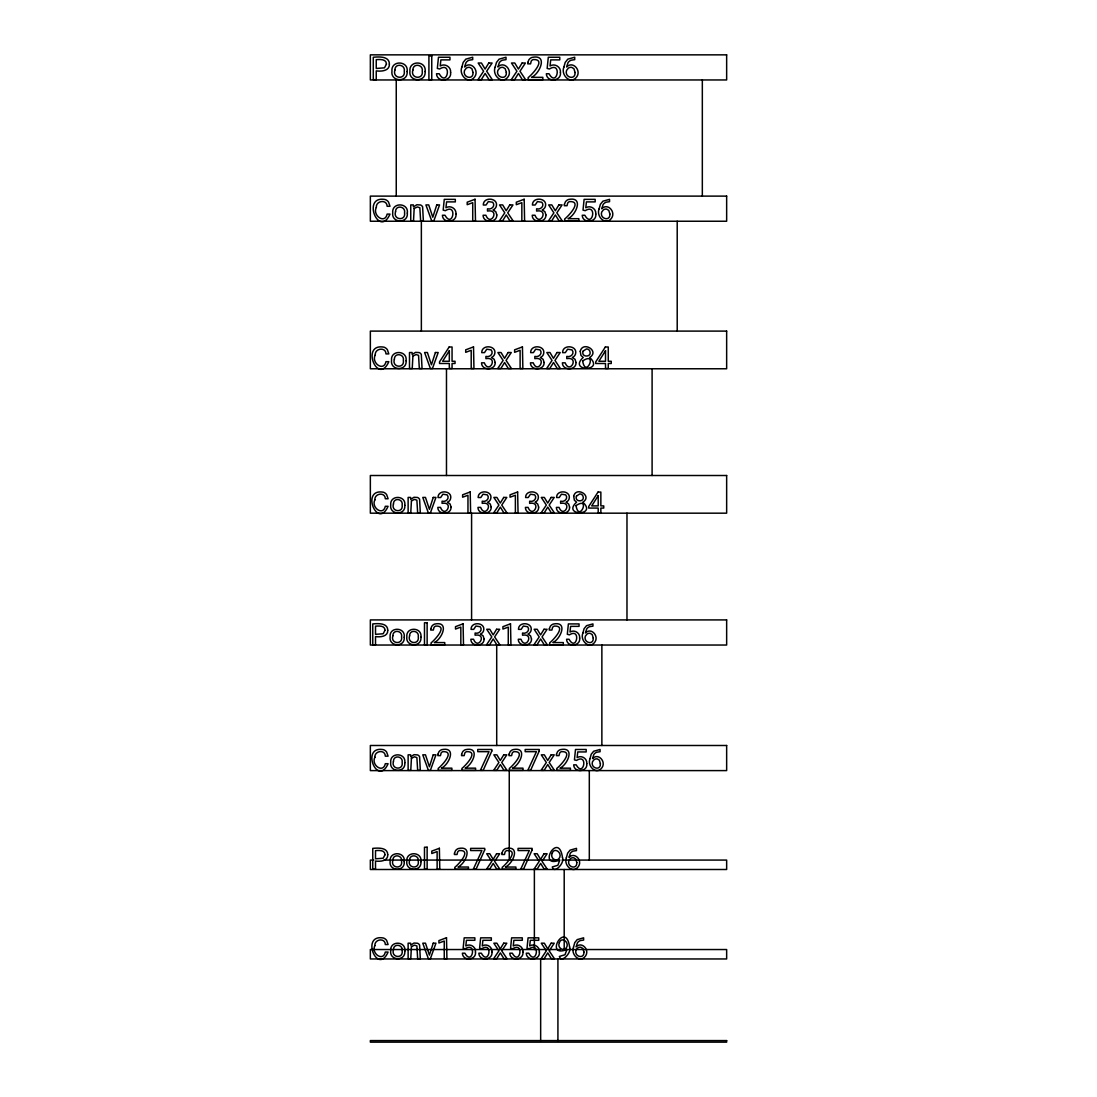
<?xml version="1.0" encoding="UTF-8"?>
<svg xmlns="http://www.w3.org/2000/svg" width="1097" height="1097" viewBox="0 0 1097 1097"><rect width="100%" height="100%" fill="white"/><g stroke="black" fill="none" stroke-linecap="round" stroke-linejoin="round"><path stroke-width="1.5" d="M373.775 860.075L370.347 860.075L370.347 869.496L726.653 869.496L726.653 860.075L562.062 860.075M384.046 860.075L558.647 860.075M560.485 949.536L370.347 949.536L370.347 958.956L726.653 958.956L726.653 949.536L565.627 949.536M702.327 79.958L702.327 196.116M677.206 221.237L677.206 331.102M652.098 368.77L652.098 475.508M626.977 513.177L626.977 619.915M601.869 645.036L601.869 745.494M589.308 770.601L589.308 860.075M564.201 869.496L564.201 949.536M557.92 958.956L557.92 1040.587M540.656 958.956L540.656 1040.587M534.376 869.496L534.376 949.536M509.255 770.601L509.255 860.075M496.708 645.036L496.708 745.494M471.587 513.177L471.587 619.915M446.479 368.77L446.479 475.508M421.358 221.237L421.358 331.102M396.25 79.958L396.25 196.116M562.459 857.47C565.12 862.749 553.999 874.515 552.285 866.973L557.879 865.272L559.799 860.048C536.378 869.208 558.551 829.976 562.459 857.47M569.576 946.944C572.25 952.21 561.115 963.975 559.401 956.447L564.996 954.733L566.916 949.522C543.509 958.682 565.668 919.451 569.576 946.944M376.34 207.388C372.102 215.341 384.924 224.583 387.131 214.093L389.997 214.093C378.945 239.077 361.146 195.033 385.17 199.544A6.829 6.829 0 0 1 388.516 202.04L389.997 206.291L387.131 206.291C387.076 199.023 375.75 200.614 376.34 207.388M375.243 355.003C371.005 362.915 383.772 372.116 385.979 361.667L388.832 361.667C377.821 386.555 360.104 342.689 384.019 347.187A6.801 6.801 0 0 1 387.351 349.669L388.832 353.906L385.979 353.906C385.925 346.666 374.639 348.243 375.243 355.003M394.906 70.043C392.04 78.723 405.725 80.136 404.272 71.182C405.588 64.339 394.81 62.803 394.906 70.043M374.9 499.821C370.8 507.5 383.182 516.413 385.321 506.293L388.091 506.293C377.409 530.413 360.227 487.877 383.429 492.238A6.596 6.596 0 0 1 386.651 494.651L388.091 498.765L385.321 498.765C385.266 491.744 374.324 493.266 374.9 499.821M395.551 211.68C392.795 220.031 405.972 221.402 404.574 212.777C405.835 206.181 395.469 204.7 395.551 211.68M394.372 359.268C391.615 367.591 404.738 368.949 403.353 360.351C404.601 353.796 394.276 352.315 394.372 359.268M374.9 757.245C370.8 764.911 383.182 773.838 385.321 763.704L388.091 763.704C377.409 787.838 360.227 745.302 383.429 749.662A6.596 6.596 0 0 1 386.651 752.076L388.091 756.176L385.321 756.176C385.266 749.169 374.324 750.691 374.9 757.245M412.883 70.043C410.004 78.723 423.703 80.136 422.249 71.182C423.552 64.339 412.787 62.803 412.883 70.043M393.453 503.962C390.793 512.025 403.518 513.341 402.16 505.018C403.381 498.655 393.357 497.229 393.453 503.962M374.9 945.6C370.8 953.266 383.182 962.192 385.321 952.059L388.091 952.059C377.409 976.193 360.227 933.657 383.429 938.017A6.596 6.596 0 0 1 386.651 940.431L388.091 944.544L385.321 944.544C385.266 937.524 374.324 939.046 374.9 945.6M392.863 635.807C390.203 643.884 402.928 645.201 401.584 636.863C402.791 630.501 392.781 629.075 392.863 635.807M393.453 761.387C390.793 769.45 403.518 770.766 402.16 762.429C403.381 756.08 393.357 754.64 393.453 761.387M392.863 860.267C390.203 868.344 402.928 869.647 401.584 861.323C402.791 854.961 392.781 853.535 392.863 860.267M409.579 635.807C406.905 643.884 419.63 645.201 418.286 636.863C419.507 630.501 409.483 629.075 409.579 635.807M393.453 949.741C390.793 957.804 403.518 959.121 402.16 950.784C403.381 944.435 393.357 942.995 393.453 949.741M409.579 860.267C406.905 868.344 419.63 869.647 418.286 861.323C419.507 854.961 409.483 853.535 409.579 860.267M461.851 67.123C458.491 75.117 468.817 85.251 474.782 76.763C479.403 70.249 470.709 60.554 464.593 66.986L465.992 62.666A6.568 6.568 0 0 1 469.187 60.17L472.697 59.649L472.697 57.236L465.814 59.142L463.167 62.406L461.851 67.123M495.172 67.123C491.799 75.117 502.124 85.251 508.103 76.763C512.724 70.249 504.03 60.554 497.915 66.986L499.313 62.666A6.568 6.568 0 0 1 502.495 60.17L506.005 59.649L506.005 57.236L499.121 59.142L496.488 62.406L495.172 67.123M563.872 67.123C560.512 75.117 570.838 85.251 576.816 76.763C581.437 70.249 572.73 60.554 566.628 66.986L568.013 62.666A6.568 6.568 0 0 1 571.208 60.17L574.718 59.649L574.718 57.236L567.835 59.142L565.202 62.406L563.872 67.123M599.113 208.869C595.877 216.562 605.818 226.325 611.564 218.152C616.02 211.886 607.642 202.534 601.759 208.745L603.103 204.577A6.321 6.321 0 0 1 606.175 202.177L609.548 201.67L609.548 199.352L602.925 201.19L600.388 204.316L599.113 208.869M566.409 857.552C563.282 864.985 572.881 874.405 578.434 866.507C582.74 860.459 574.65 851.437 568.959 857.429L570.262 853.411A6.102 6.102 0 0 1 573.224 851.094L576.487 850.6L576.487 848.365L570.097 850.134L567.643 853.164L566.409 857.552M582.864 633.092C579.737 640.525 589.336 649.945 594.889 642.06C599.181 636.013 591.105 626.99 585.414 632.969L586.717 628.951A6.102 6.102 0 0 1 589.679 626.634L592.942 626.154L592.942 623.905L586.538 625.674L584.098 628.704L582.864 633.092M573.539 947.026C570.413 954.445 580.011 963.865 585.565 955.981C589.857 949.933 581.78 940.911 576.09 946.903L577.392 942.885A6.102 6.102 0 0 1 580.354 940.568L583.618 940.074L583.618 937.825L577.214 939.608L574.759 942.625L573.539 947.026M589.994 758.671C586.868 766.09 596.466 775.51 602.02 767.626C606.312 761.579 598.222 752.556 592.545 758.548L593.834 754.53A6.102 6.102 0 0 1 596.809 752.199L600.073 751.719L600.073 749.47L593.669 751.253L591.214 754.27L589.994 758.671M450.606 72.512C451.854 81.452 436.757 82.645 436.524 73.76L439.225 73.76C447.11 88.089 452.581 60.856 439.609 69.001L437.333 68.425L438.471 57.25L449.948 57.25L449.948 59.882L440.884 59.882L440.212 65.998C444.902 62.982 451.292 66.986 450.606 72.512M455.968 214.066C457.161 222.664 442.626 223.815 442.406 215.259L444.998 215.259C452.595 229.054 457.874 202.822 445.368 210.679L443.174 210.117L444.271 199.366L455.324 199.366L455.324 201.889L446.602 201.889L445.944 207.772C450.469 204.878 456.626 208.745 455.968 214.066M475.481 952.031C476.647 960.341 462.605 961.452 462.399 953.197L464.895 953.197C472.231 966.512 477.318 941.185 465.251 948.768L463.14 948.233L464.196 937.839L474.864 937.839L474.864 940.294L466.444 940.294L465.814 945.971C470.174 943.159 476.125 946.903 475.481 952.031M491.936 952.031C493.088 960.341 479.06 961.452 478.854 953.197L481.35 953.197C488.686 966.512 493.773 941.185 481.706 948.768L479.595 948.233L480.651 937.839L491.319 937.839L491.319 940.294L482.899 940.294L482.269 945.971C486.629 943.159 492.58 946.903 491.936 952.031M560.43 72.512C561.678 81.452 546.58 82.645 546.361 73.76L549.048 73.76C556.933 88.089 562.418 60.856 549.432 69.001L547.156 68.425L548.294 57.25L559.772 57.25L559.772 59.882L550.708 59.882L550.036 65.998C554.725 62.982 561.115 66.986 560.43 72.512M522.912 952.031C524.064 960.341 510.023 961.452 509.817 953.197L512.326 953.197C519.663 966.512 524.75 941.185 512.683 948.768L510.571 948.233L511.627 937.839L522.295 937.839L522.295 940.294L513.876 940.294L513.245 945.971C517.606 943.159 523.543 946.903 522.912 952.031M539.367 952.031C540.519 960.341 526.478 961.452 526.272 953.197L528.781 953.197C536.104 966.512 541.205 941.185 529.138 948.768L527.013 948.233L528.082 937.839L538.75 937.839L538.75 940.294L530.317 940.294L529.686 945.971C534.047 943.159 539.998 946.903 539.367 952.031M595.794 214.066C597.001 222.664 582.452 223.815 582.233 215.259L584.838 215.259C592.421 229.054 597.7 202.822 585.208 210.679L583.014 210.117L584.111 199.366L595.164 199.366L595.164 201.889L586.429 201.889L585.784 207.772C590.296 204.878 596.453 208.745 595.794 214.066M579.669 638.111C580.82 646.421 566.779 647.532 566.573 639.263L569.082 639.263C576.419 652.592 581.506 627.265 569.439 634.848L567.314 634.299L568.383 623.919L579.051 623.919L579.051 626.36L570.618 626.36L570.001 632.037C574.362 629.239 580.299 632.969 579.669 638.111M586.785 763.677C587.951 771.986 573.909 773.097 573.704 764.842L576.199 764.842C583.535 778.157 588.636 752.83 576.556 760.413L574.444 759.878L575.5 749.484L586.182 749.484L586.182 751.939L577.749 751.939L577.118 757.616C581.479 754.805 587.43 758.548 586.785 763.677M389.394 64.092C389.737 71.003 381.194 71.607 376.244 70.88L376.244 79.656L373.282 79.656L373.282 57.25C378.671 56.77 389.408 55.947 389.394 64.092M387.748 630.281C388.064 636.713 380.111 637.261 375.517 636.589L375.517 644.748L372.761 644.748L372.761 623.919C377.766 623.466 387.748 622.712 387.748 630.281M387.748 854.741C388.064 861.159 380.111 861.721 375.517 861.049L375.517 869.208L372.761 869.208L372.761 848.379C377.766 847.926 387.748 847.172 387.748 854.741M430.806 628.691L430.696 630.048L433.342 630.048L433.959 627.539A3.469 3.469 0 0 1 435.742 626.085C448.934 625.427 433.863 640.854 431.094 642.842L431.094 644.748L444.738 644.748L444.738 642.581L434.289 642.581C442.077 639.003 449.852 620.82 434.714 624.07A6.034 6.034 0 0 0 431.738 626.36L430.806 628.691M437.936 754.256L437.813 755.627L440.459 755.627L441.076 753.118A3.469 3.469 0 0 1 442.873 751.651C456.05 751.006 440.994 766.419 438.21 768.421L438.21 770.313L451.868 770.313L451.868 768.161L441.405 768.161C449.194 764.568 456.983 746.399 441.83 749.649A6.034 6.034 0 0 0 438.855 751.925L437.936 754.256M461.631 754.256L461.522 755.627L464.168 755.627L464.785 753.118A3.469 3.469 0 0 1 466.582 751.651C479.759 751.006 464.689 766.419 461.919 768.421L461.919 770.313L475.577 770.313L475.577 768.161L465.114 768.161C472.903 764.568 480.678 746.399 465.539 749.649A6.034 6.034 0 0 0 462.564 751.925L461.631 754.256M454.515 853.137L454.391 854.508L457.038 854.508L457.655 851.999A3.469 3.469 0 0 1 459.451 850.545C472.642 849.887 457.572 865.314 454.802 867.302L454.802 869.208L468.446 869.208L468.446 867.041L457.984 867.041C465.786 863.449 473.561 845.28 458.423 848.529A6.034 6.034 0 0 0 455.433 850.819L454.515 853.137M527.849 62.378L527.726 63.859L530.564 63.859L531.222 61.158A3.73 3.73 0 0 1 533.156 59.581C547.334 58.881 531.126 75.46 528.151 77.613L528.151 79.656L542.837 79.656L542.837 77.338L531.579 77.338C539.971 73.472 548.335 53.918 532.045 57.414A6.486 6.486 0 0 0 528.836 59.882L527.849 62.378M509.063 754.256L508.953 755.627L511.6 755.627L512.217 753.118A3.469 3.469 0 0 1 513.999 751.651C527.191 751.006 512.121 766.419 509.351 768.421L509.351 770.313L522.995 770.313L522.995 768.161L512.546 768.161C520.335 764.568 528.11 746.399 512.971 749.649A6.034 6.034 0 0 0 509.995 751.925L509.063 754.256M501.946 853.137L501.823 854.508L504.469 854.508L505.086 851.999A3.469 3.469 0 0 1 506.883 850.545C520.06 849.887 504.99 865.314 502.22 867.302L502.22 869.208L515.878 869.208L515.878 867.041L505.415 867.041C513.204 863.449 520.979 845.28 505.84 848.529A6.034 6.034 0 0 0 502.865 850.819L501.946 853.137M564.42 204.303L564.297 205.715L567.039 205.715L567.67 203.123A3.593 3.593 0 0 1 569.535 201.601C583.193 200.929 567.574 216.904 564.708 218.961L564.708 220.936L578.846 220.936L578.846 218.701L568.013 218.701C576.09 214.985 584.139 196.157 568.452 199.517A6.239 6.239 0 0 0 565.38 201.889L564.42 204.303M549.364 628.691L549.254 630.048L551.901 630.048L552.518 627.539A3.469 3.469 0 0 1 554.3 626.085C567.492 625.427 552.422 640.854 549.652 642.842L549.652 644.748L563.296 644.748L563.296 642.581L552.847 642.581C560.636 639.003 568.411 620.82 553.272 624.07A6.034 6.034 0 0 0 550.296 626.36L549.364 628.691M580.244 351.314L580.971 355.455L583.22 357.416C567.629 371.938 605.366 371.869 589.651 357.43C600.073 351.122 582.74 340.55 580.244 351.314M573.69 496.255L574.389 500.259L576.569 502.165C561.458 516.248 598.043 516.18 582.809 502.179C592.915 496.063 576.117 485.806 573.69 496.255M556.494 754.256L556.371 755.627L559.017 755.627L559.635 753.118A3.469 3.469 0 0 1 561.431 751.651C574.609 751.006 559.552 766.419 556.769 768.421L556.769 770.313L570.426 770.313L570.426 768.161L559.964 768.161C567.752 764.568 575.541 746.399 560.389 749.649A6.034 6.034 0 0 0 557.413 751.925L556.494 754.256M451.032 507.088C451.539 514.959 437.662 515.233 437.826 507.404L440.487 507.404C445.135 519.018 454.542 501.206 442.064 503.358L442.064 501.192C445.903 502.412 450.017 498.367 447.165 494.87L442.886 494.199L440.665 497.531L438.018 497.531C437.881 489.125 453.102 490.496 450.497 499.012A5.32 5.32 0 0 1 447.439 502.207L450.099 504.017L451.032 507.088M496.79 214.916C497.298 223.075 482.941 223.349 483.105 215.245L485.861 215.245C490.674 227.271 500.41 208.828 487.493 211.049L487.493 208.814C491.47 210.076 495.734 205.879 492.772 202.259L488.343 201.574L486.04 205.016L483.297 205.016C483.16 196.308 498.916 197.734 496.228 206.551A5.512 5.512 0 0 1 493.074 209.87L495.817 211.735L496.79 214.916M495.172 362.49C495.679 370.608 481.377 370.882 481.556 362.819L484.298 362.819C489.084 374.79 498.778 356.415 485.916 358.637L485.916 356.415C489.879 357.663 494.116 353.495 491.168 349.888L486.766 349.203L484.476 352.631L481.748 352.631C481.61 343.964 497.298 345.377 494.624 354.166A5.485 5.485 0 0 1 491.47 357.457L494.199 359.322L495.172 362.49M491.195 507.088C491.689 514.959 477.826 515.233 477.99 507.404L480.651 507.404C485.299 519.018 494.692 501.206 482.227 503.358L482.227 501.192C486.053 502.412 490.167 498.367 487.315 494.87L483.037 494.199L480.815 497.531L478.169 497.531C478.045 489.125 493.252 490.496 490.661 499.012A5.32 5.32 0 0 1 487.603 502.207L490.263 504.017L491.195 507.088M484.065 638.934C484.572 646.805 470.709 647.079 470.86 639.249L473.52 639.249C478.169 650.864 487.575 633.051 475.097 635.204L475.097 633.038C478.936 634.258 483.05 630.213 480.198 626.716L475.92 626.044L473.698 629.376L471.052 629.376C470.915 620.971 486.136 622.342 483.53 630.857A5.32 5.32 0 0 1 480.472 634.066L483.133 635.862L484.065 638.934M545.908 214.916C546.416 223.075 532.059 223.349 532.237 215.245L534.993 215.245C539.806 227.271 549.542 208.828 536.611 211.049L536.611 208.814C540.588 210.076 544.852 205.879 541.891 202.259L537.461 201.574L535.158 205.016L532.429 205.016C532.278 196.308 548.047 197.734 545.36 206.551A5.512 5.512 0 0 1 542.192 209.87L544.935 211.735L545.908 214.916M544.085 362.49C544.592 370.608 530.29 370.882 530.454 362.819L533.211 362.819C537.996 374.79 547.691 356.415 534.829 358.637L534.829 356.415C538.778 357.663 543.029 353.495 540.081 349.888L535.665 349.203L533.389 352.631L530.646 352.631C530.509 343.964 546.21 345.377 543.522 354.166A5.485 5.485 0 0 1 540.382 357.457L543.111 359.322L544.085 362.49M538.627 507.088C539.121 514.959 525.257 515.233 525.422 507.404L528.082 507.404C532.717 519.018 542.124 501.206 529.645 503.358L529.645 501.192C533.485 502.412 537.599 498.367 534.746 494.87L530.468 494.199L528.247 497.531L525.6 497.531C525.463 489.125 540.684 490.496 538.092 499.012A5.32 5.32 0 0 1 535.034 502.207L537.681 504.017L538.627 507.088M531.497 638.934C531.99 646.805 518.127 647.079 518.291 639.249L520.952 639.249C525.6 650.864 534.993 633.051 522.529 635.204L522.529 633.038C526.354 634.258 530.468 630.213 527.616 626.716L523.338 626.044L521.13 629.376L518.483 629.376C518.346 620.971 533.553 622.342 530.962 630.857A5.32 5.32 0 0 1 527.904 634.066L530.564 635.862L531.497 638.934M576.021 362.49C576.542 370.608 562.24 370.882 562.404 362.819L565.147 362.819C569.946 374.79 579.641 356.415 566.779 358.637L566.779 356.415C570.728 357.663 574.965 353.495 572.031 349.888L567.615 349.203L565.325 352.631L562.596 352.631C562.459 343.964 578.146 345.377 575.472 354.166A5.485 5.485 0 0 1 572.319 357.457L575.061 359.322L576.021 362.49M569.59 507.088C570.097 514.959 556.234 515.233 556.385 507.404L559.045 507.404C563.693 519.018 573.1 501.206 560.622 503.358L560.622 501.192C564.461 502.412 568.575 498.367 565.723 494.87L561.445 494.199L559.223 497.531L556.577 497.531C556.44 489.125 571.66 490.496 569.055 499.012A5.32 5.32 0 0 1 565.997 502.207L568.657 504.017L569.59 507.088M407.124 71.511C408.303 82.686 390.34 82.11 391.958 71.182C390.793 59.965 408.756 60.554 407.124 71.511M407.316 213.092C408.454 223.857 391.163 223.294 392.726 212.777C391.602 201.971 408.893 202.534 407.316 213.092M425.101 71.511C426.28 82.686 408.317 82.11 409.935 71.182C408.77 59.965 426.733 60.554 425.101 71.511M406.082 360.68C407.206 371.389 389.997 370.841 391.547 360.351C390.422 349.6 407.645 350.162 406.082 360.68M404.807 505.333C405.904 515.713 389.216 515.179 390.724 505.018C389.641 494.596 406.329 495.131 404.807 505.333M404.231 637.179C405.314 647.573 388.626 647.024 390.134 636.863C389.051 626.442 405.753 626.99 404.231 637.179M404.807 762.744C405.904 773.138 389.216 772.603 390.724 762.429C389.641 752.007 406.329 752.556 404.807 762.744M420.933 637.179C422.03 647.573 405.328 647.024 406.836 636.863C405.753 626.442 422.455 626.99 420.933 637.179M404.231 861.639C405.314 872.019 388.626 871.484 390.134 861.323C389.051 850.902 405.753 851.437 404.231 861.639M404.807 951.099C405.904 961.493 389.216 960.958 390.724 950.784C389.641 940.362 406.329 940.911 404.807 951.099M420.933 861.639C422.03 872.019 405.328 871.484 406.836 861.323C405.753 850.902 422.455 851.437 420.933 861.639M473.026 72.484C473.534 80.794 462.125 77.366 464.552 70.414L466.252 68.206A4.525 4.525 0 0 1 469.831 67.424L471.916 68.754L473.026 72.484M506.348 72.484C506.855 80.794 495.433 77.366 497.86 70.414L499.574 68.206A4.525 4.525 0 0 1 503.139 67.424L505.223 68.754L506.348 72.484M575.061 72.484C575.568 80.794 564.146 77.366 566.573 70.414L568.287 68.206A4.525 4.525 0 0 1 571.852 67.424L573.937 68.754L575.061 72.484M609.877 214.025C610.357 222.033 599.373 218.728 601.705 212.036L603.35 209.911A4.361 4.361 0 0 1 606.792 209.157L608.794 210.432L609.877 214.025M593.258 638.084C593.724 645.804 583.11 642.623 585.373 636.15L586.964 634.107A4.21 4.21 0 0 1 590.282 633.367L592.215 634.615L593.258 638.084M576.803 862.544C577.283 870.264 566.669 867.083 568.918 860.61L570.509 858.553A4.21 4.21 0 0 1 573.827 857.827L575.76 859.074L576.803 862.544M600.388 763.649C600.854 771.369 590.241 768.188 592.503 761.716L594.08 759.673A4.21 4.21 0 0 1 597.412 758.946L599.346 760.18L600.388 763.649M583.933 952.004C584.399 959.738 573.786 956.543 576.048 950.071L577.639 948.027A4.21 4.21 0 0 1 580.957 947.301L582.891 948.535L583.933 952.004M552.216 853.178C549.624 858.567 557.372 863.051 559.813 857.21C561.774 852.163 554.136 847.117 552.216 853.178M559.347 942.652C556.755 948.041 564.502 952.525 566.93 946.684C568.89 941.624 561.253 936.591 559.347 942.652M583.124 351.122C580.587 357.649 592.311 357.704 589.816 351.163A3.469 3.469 0 0 0 586.47 348.942L583.124 351.122M576.474 496.063C574.019 502.385 585.387 502.44 582.973 496.105A3.36 3.36 0 0 0 579.723 493.952L576.474 496.063M386.446 64.12L384.471 67.836L376.244 68.467L376.244 59.663C379.768 59.403 386.501 58.827 386.446 64.12M384.992 630.309L383.168 633.764L375.517 634.34L375.517 626.168C378.794 625.921 385.061 625.386 384.992 630.309M384.992 854.755L383.168 858.224L375.517 858.8L375.517 850.614C378.794 850.381 385.061 849.832 384.992 854.755M582.644 360.968C585.702 379.26 598.194 350.56 582.644 360.968M576.021 505.621C578.983 523.338 591.091 495.529 576.021 505.621M436.757 204.906L432.794 217.22L428.721 204.906L425.91 204.906L431.724 220.936L433.809 220.936L439.568 204.906L436.757 204.906M435.399 352.521L431.436 364.78L427.391 352.521L424.594 352.521L430.381 368.482L432.465 368.482L438.183 352.521L435.399 352.521M433.233 497.421L429.407 509.31L425.471 497.421L422.77 497.421L428.378 512.902L430.394 512.902L435.948 497.421L433.233 497.421M433.233 754.832L429.407 766.721L425.471 754.832L422.77 754.832L428.378 770.313L430.394 770.313L435.948 754.832L433.233 754.832M433.233 943.187L429.407 955.076L425.471 943.187L422.77 943.187L428.378 958.668L430.394 958.668L435.948 943.187L433.233 943.187M491.826 750.979L483.201 770.313L480.417 770.313L489.015 751.664L477.743 751.664L477.743 749.484L491.826 749.484L491.826 750.979M484.696 849.86L476.071 869.208L473.301 869.208L481.898 850.545L470.627 850.545L470.627 848.379L484.696 848.379L484.696 849.86M539.244 750.979L530.619 770.313L527.849 770.313L536.447 751.664L525.175 751.664L525.175 749.484L539.244 749.484L539.244 750.979M532.127 849.86L523.502 869.208L520.718 869.208L529.316 850.545L518.045 850.545L518.045 848.379L532.127 848.379L532.127 849.86M449.317 350.738L442.626 361.27L449.317 361.27L449.317 350.738M605.517 350.738L598.839 361.27L605.517 361.27L605.517 350.738M598.194 495.679L591.708 505.895L598.194 505.895L598.194 495.679M488.782 63.009L485.093 69.084L481.446 63.009L478.155 63.009L483.599 71.236L477.99 79.656L481.295 79.656L485.135 73.43L488.988 79.656L492.279 79.656L486.67 71.236L492.114 63.009L488.782 63.009M522.103 63.009L518.415 69.084L514.767 63.009L511.476 63.009L516.92 71.236L511.298 79.656L514.603 79.656L518.456 73.43L522.309 79.656L525.6 79.656L519.978 71.236L525.422 63.009L522.103 63.009M509.762 204.906L506.211 210.761L502.7 204.906L499.533 204.906L504.771 212.832L499.368 220.936L502.549 220.936L506.252 214.93L509.954 220.936L513.135 220.936L507.719 212.832L512.971 204.906L509.762 204.906M558.88 204.906L555.329 210.761L551.818 204.906L548.651 204.906L553.889 212.832L548.486 220.936L551.668 220.936L555.37 214.93L559.086 220.936L562.254 220.936L556.837 212.832L562.089 204.906L558.88 204.906M508.089 352.521L504.551 358.349L501.055 352.521L497.901 352.521L503.125 360.406L497.736 368.482L500.904 368.482L504.593 362.504L508.281 368.482L511.449 368.482L506.06 360.406L511.284 352.521L508.089 352.521M557.002 352.521L553.464 358.349L549.967 352.521L546.813 352.521L552.038 360.406L546.649 368.482L549.816 368.482L553.505 362.504L557.194 368.482L560.348 368.482L554.972 360.406L560.197 352.521L557.002 352.521M503.729 497.421L500.287 503.07L496.9 497.421L493.842 497.421L498.902 505.073L493.677 512.902L496.763 512.902L500.342 507.102L503.907 512.902L506.979 512.902L501.754 505.073L506.814 497.421L503.729 497.421M551.147 497.421L547.718 503.07L544.331 497.421L541.274 497.421L546.333 505.073L541.109 512.902L544.181 512.902L547.76 507.102L551.338 512.902L554.396 512.902L549.172 505.073L554.246 497.421L551.147 497.421M496.598 629.267L493.17 634.916L489.783 629.267L486.711 629.267L491.785 636.918L486.561 644.748L489.632 644.748L493.211 638.948L496.79 644.748L499.848 644.748L494.624 636.918L499.697 629.267L496.598 629.267M544.03 629.267L540.588 634.916L537.201 629.267L534.143 629.267L539.203 636.918L533.978 644.748L537.064 644.748L540.643 638.948L544.208 644.748L547.28 644.748L542.055 636.918L547.115 629.267L544.03 629.267M503.729 754.832L500.287 760.495L496.9 754.832L493.842 754.832L498.902 762.497L493.677 770.313L496.763 770.313L500.342 764.527L503.907 770.313L506.979 770.313L501.754 762.497L506.814 754.832L503.729 754.832M551.147 754.832L547.718 760.495L544.331 754.832L541.274 754.832L546.333 762.497L541.109 770.313L544.181 770.313L547.76 764.527L551.338 770.313L554.396 770.313L549.172 762.497L554.246 754.832L551.147 754.832M496.598 853.727L493.17 859.376L489.783 853.727L486.711 853.727L491.785 861.378L486.561 869.208L489.632 869.208L493.211 863.408L496.79 869.208L499.848 869.208L494.624 861.378L499.697 853.727L496.598 853.727M544.03 853.727L540.588 859.376L537.201 853.727L534.143 853.727L539.203 861.378L533.978 869.208L537.064 869.208L540.643 863.408L544.208 869.208L547.28 869.208L542.055 861.378L547.115 853.727L544.03 853.727M503.729 943.187L500.287 948.85L496.9 943.187L493.842 943.187L498.902 950.852L493.677 958.668L496.763 958.668L500.342 952.882L503.907 958.668L506.979 958.668L501.754 950.852L506.814 943.187L503.729 943.187M551.147 943.187L547.718 948.85L544.331 943.187L541.274 943.187L546.333 950.852L541.109 958.668L544.181 958.668L547.76 952.882L551.338 958.668L554.396 958.668L549.172 950.852L554.246 943.187L551.147 943.187M414.172 208.471L413.5 220.936L410.758 220.936L410.758 204.906L413.35 204.906L413.432 206.922L416.833 204.755L420.466 204.961A3.963 3.963 0 0 1 422.619 206.839L423.36 220.936L420.631 220.936L419.836 207.758L417.409 206.935L414.172 208.471M412.911 356.072L412.239 368.482L409.496 368.482L409.496 352.521L412.088 352.521L412.17 354.523L415.544 352.37L419.177 352.576A3.949 3.949 0 0 1 421.317 354.454L422.057 368.482L419.328 368.482L418.547 355.359L416.133 354.537L412.911 356.072M449.153 346.995L439.527 361.887L439.527 363.491L449.317 363.491L449.317 368.482L452.06 368.482L452.06 363.491L455.036 363.491L455.036 361.27L452.06 361.27L452.06 346.995L449.153 346.995M411.43 500.863L410.772 512.902L408.125 512.902L408.125 497.421L410.635 497.421L410.717 499.368L413.994 497.27L417.504 497.476A3.826 3.826 0 0 1 419.589 499.3L420.302 512.902L417.655 512.902L416.887 500.177L414.556 499.382L411.43 500.863M605.352 346.995L595.74 361.887L595.74 363.491L605.517 363.491L605.517 368.482L608.259 368.482L608.259 363.491L611.248 363.491L611.248 361.27L608.259 361.27L608.259 346.995L605.352 346.995M411.43 758.274L410.772 770.313L408.125 770.313L408.125 754.832L410.635 754.832L410.717 756.779L413.994 754.695L417.504 754.901A3.826 3.826 0 0 1 419.589 756.711L420.302 770.313L417.655 770.313L416.887 757.602L414.556 756.793L411.43 758.274M598.03 492.073L588.705 506.499L588.705 508.062L598.194 508.062L598.194 512.902L600.854 512.902L600.854 508.062L603.748 508.062L603.748 505.895L600.854 505.895L600.854 492.073L598.03 492.073M411.43 946.629L410.772 958.668L408.125 958.668L408.125 943.187L410.635 943.187L410.717 945.134L413.994 943.05L417.504 943.255A3.826 3.826 0 0 1 419.589 945.066L420.302 958.668L417.655 958.668L416.887 945.957L414.556 945.148L411.43 946.629M475.056 199.256L467.199 202.205L467.199 204.7L472.725 202.671L472.725 220.936L475.481 220.936L475.056 199.256M524.174 199.256L516.317 202.205L516.317 204.7L521.843 202.671L521.843 220.936L524.599 220.936L524.174 199.256M473.52 346.899L465.704 349.833L465.704 352.315L471.203 350.286L471.203 368.482L473.945 368.482L473.52 346.899M522.433 346.899L514.616 349.833L514.616 352.315L520.115 350.286L520.115 368.482L522.858 368.482L522.433 346.899M470.202 491.963L462.619 494.816L462.619 497.215L467.966 495.254L467.966 512.902L470.627 512.902L470.202 491.963M517.633 491.963L510.05 494.816L510.05 497.215L515.384 495.254L515.384 512.902L518.045 512.902L517.633 491.963M463.085 623.809L455.502 626.661L455.502 629.061L460.836 627.1L460.836 644.748L463.496 644.748L463.085 623.809M510.503 623.809L502.92 626.661L502.92 629.061L508.268 627.1L508.268 644.748L510.928 644.748L510.503 623.809M439.376 848.269L431.793 851.121L431.793 853.521L437.127 851.56L437.127 869.208L439.787 869.208L439.376 848.269M446.506 937.743L438.923 940.595L438.923 942.995L444.258 941.034L444.258 958.668L446.918 958.668L446.506 937.743M726.653 54.85L370.347 54.85L370.347 79.958L726.653 79.958L726.653 54.85M431.752 56.016L428.913 56.016L428.913 79.656L431.752 79.656L431.752 56.016M726.653 196.116L370.347 196.116L370.347 221.237L726.653 221.237L726.653 196.116M726.653 331.102L370.347 331.102L370.347 368.77L726.653 368.77L726.653 331.102M726.653 475.508L370.347 475.508L370.347 513.177L726.653 513.177L726.653 475.508M726.653 619.915L370.347 619.915L370.347 645.036L726.653 645.036L726.653 619.915M427.131 622.767L424.484 622.767L424.484 644.748L427.131 644.748L427.131 622.767M726.653 745.494L370.347 745.494L370.347 770.601L726.653 770.601L726.653 745.494M427.131 847.227L424.484 847.227L424.484 869.208L427.131 869.208L427.131 847.227M726.653 1040.587L370.347 1040.587L370.347 1042.15L726.653 1042.15L726.653 1040.587"/></g></svg>
